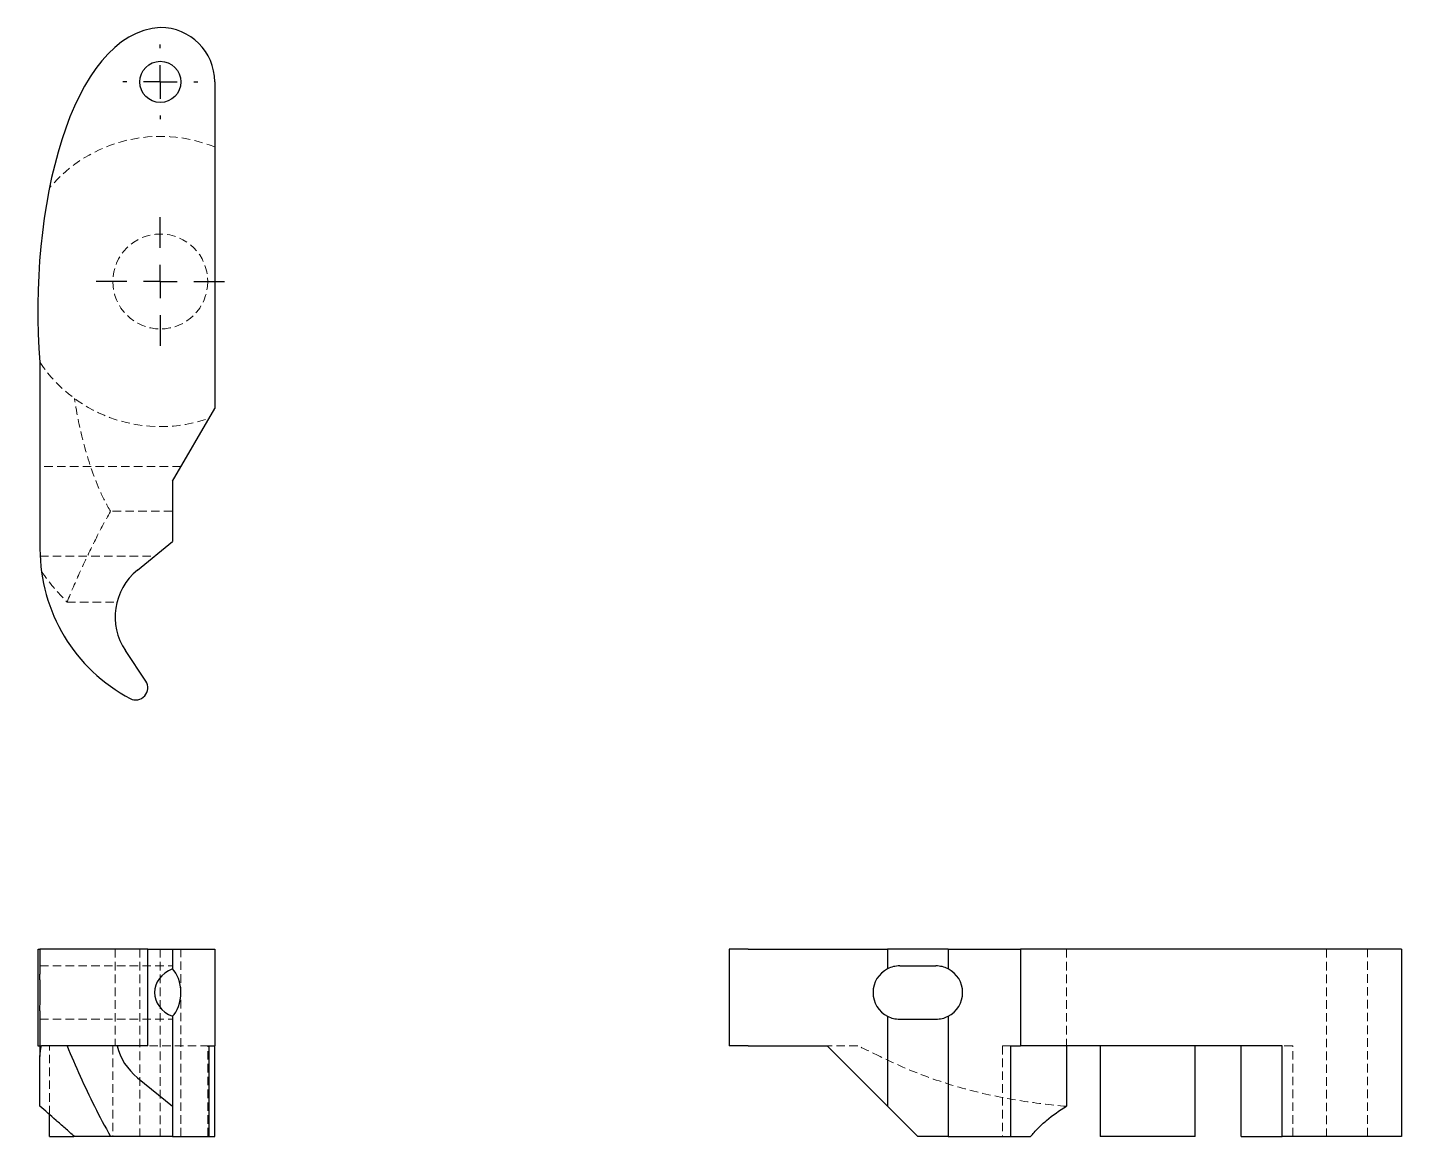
# Model space of a CAD drawing. Header units: millimetres. Extents: x 69 to 273, y 43 to 208.
import ezdxf

# ---------------------------------------------------------------- set-up
doc = ezdxf.new("R2010")
doc.units = ezdxf.units.MM
doc.linetypes.add('HIDDEN', pattern=[1.905, 1.27, -0.635])
doc.layers.add('10', color=7, linetype='Continuous')

# ---------------------------------------------------------------- blocks, each defined once
blk = doc.blocks.new('SW_CENTERMARKSYMBOL_0')
at = {"layer": '10', "color": 0}
for p, q in [((0, 5), (0, 9.56)), ((0, 0), (0, 2.5)), ((-5, 0), (-9.56, 0)), ((0, 0), (-2.5, 0)), ((0, 0), (0, -2.5)), ((0, 0), (2.5, 0)), ((5, 0), (9.56, 0)), ((0, -5), (0, -9.56))]:
    blk.add_line(p, q, dxfattribs=at)
blk = doc.blocks.new('SW_CENTERMARKSYMBOL_1')
at = {"layer": '10', "color": 0}
for p, q in [((0, 5), (0, 5.56)), ((0, 0), (0, 2.5)), ((-5, 0), (-5.56, 0)), ((0, 0), (-2.5, 0)), ((0, 0), (0, -2.5)), ((0, 0), (2.5, 0)), ((5, 0), (5.56, 0)), ((0, -5), (0, -5.56))]:
    blk.add_line(p, q, dxfattribs=at)

msp = doc.modelspace()

# ---------------------------------------------------------------- linework, layer by layer
at = {"color": 7, "linetype": 'Continuous', "lineweight": 25}
for p, q in [((96.46, 199.93), (96.46, 151.33)), ((70.47, 158.16), (70.47, 130.47)), ((90.17, 140.55), (96.46, 151.33)), ((90.17, 140.55), (90.17, 131.55)), ((84.96, 127.31), (90.17, 131.55)), ((86.21, 110.8), (83.17, 115.33)), ((70.15, 70.96), (70.15, 56.57)), ((70.47, 70.96), (70.47, 67.2)), ((83.88, 70.96), (70.47, 70.96)), ((86.51, 70.96), (83.88, 70.96)), ((86.51, 56.57), (86.51, 70.96)), ((86.51, 70.96), (90.17, 70.96)), ((90.17, 70.96), (90.17, 68.01)), ((90.17, 70.96), (96.46, 70.96)), ((96.46, 70.96), (96.46, 56.57)), ((173, 70.96), (173, 56.57)), ((175.8, 70.96), (173, 70.96)), ((175.8, 70.96), (180.33, 70.96)), ((180.33, 70.96), (192.31, 70.96)), ((192.31, 70.96), (196.55, 70.96)), ((196.55, 70.96), (196.55, 68.01)), ((205.55, 70.96), (196.55, 70.96)), ((205.55, 70.96), (205.55, 68.01)), ((205.55, 70.96), (216.33, 70.96)), ((216.33, 70.96), (216.33, 56.57)), ((264.93, 70.96), (216.33, 70.96)), ((273, 70.96), (264.93, 70.96)), ((273, 70.96), (273, 43.08)), ((198.35, 68.45), (203.75, 68.45)), ((70.47, 61.78), (70.47, 54.97)), ((90.17, 60.96), (90.17, 47.58)), ((196.55, 60.96), (196.55, 47.58)), ((198.35, 60.53), (203.75, 60.53)), ((205.55, 60.96), (205.55, 43.08)), ((83.88, 56.57), (70.69, 56.57)), ((86.51, 56.57), (83.88, 56.57)), ((95.63, 56.57), (96.46, 56.57)), ((95.63, 43.08), (95.63, 56.57)), ((96.46, 43.08), (96.46, 56.57)), ((175.8, 56.57), (173, 56.57)), ((175.8, 56.57), (180.33, 56.57)), ((180.33, 56.57), (187.56, 56.57)), ((187.56, 56.57), (192.31, 51.82)), ((214.9, 43.08), (214.9, 56.57)), ((214.9, 56.57), (216.33, 56.57)), ((255.24, 56.57), (216.33, 56.57)), ((223.16, 56.57), (223.16, 47.58)), ((228.17, 56.57), (228.17, 43.08)), ((242.29, 43.08), (242.29, 56.57)), ((249.16, 43.08), (249.16, 56.57)), ((255.24, 43.08), (255.24, 56.57)), ((84.96, 51.82), (90.17, 47.58)), ((192.31, 51.82), (196.55, 47.58)), ((90.17, 47.58), (90.17, 43.08)), ((196.55, 47.58), (201.05, 43.08)), ((71.88, 43.08), (71.88, 46.35)), ((71.88, 43.08), (75.5, 43.08)), ((90.17, 43.08), (80.97, 43.08)), ((90.17, 43.08), (95.63, 43.08)), ((95.63, 43.08), (96.46, 43.08)), ((205.55, 43.08), (201.05, 43.08)), ((205.55, 43.08), (214.9, 43.08)), ((214.9, 43.08), (217.81, 43.08)), ((235.23, 43.08), (228.17, 43.08)), ((242.29, 43.08), (235.23, 43.08)), ((249.16, 43.08), (255.24, 43.08)), ((264.93, 43.08), (255.24, 43.08)), ((273, 43.08), (264.93, 43.08))]:
    msp.add_line(p, q, dxfattribs=at)
at = {"color": 7, "linetype": 'HIDDEN', "lineweight": 18}
for p, q in [((91.43, 142.71), (70.47, 142.71)), ((90.17, 136.05), (80.97, 136.05)), ((70.47, 129.4), (87.52, 129.4)), ((74.49, 122.56), (81.93, 122.56)), ((81.65, 70.96), (81.65, 56.57)), ((85.31, 70.96), (85.31, 43.08)), ((88.37, 70.96), (88.37, 43.08)), ((91.42, 43.08), (91.42, 70.96)), ((223.16, 70.96), (223.16, 56.57)), ((261.85, 70.96), (261.85, 43.08)), ((267.96, 43.08), (267.96, 70.96)), ((70.47, 68.45), (90.17, 68.45)), ((70.47, 60.53), (90.17, 60.53)), ((70.69, 56.57), (70.47, 56.57)), ((71.88, 46.35), (71.88, 56.57)), ((81.31, 56.57), (81.31, 43.08)), ((95.63, 56.57), (86.51, 56.57)), ((95.43, 43.08), (95.43, 56.57)), ((214.9, 56.57), (213.64, 56.57)), ((213.64, 56.57), (213.64, 43.08)), ((256.81, 56.57), (255.24, 56.57)), ((256.81, 43.08), (256.81, 56.57))]:
    msp.add_line(p, q, dxfattribs=at)
at = {"color": 7, "linetype": 'Continuous', "lineweight": 25}
msp.add_circle((88.37, 199.91), 3.06, dxfattribs=at)
at = {"color": 7, "linetype": 'HIDDEN', "lineweight": 18}
msp.add_circle((88.37, 170.23), 7.06, dxfattribs=at)
at = {"color": 7, "linetype": 'Continuous', "lineweight": 25}
for centre, radius, start, end in [((88.37, 199.91), 8.09, 0.1605, 90), ((95.65, 130.47), 25.18, 180, 242.1439), ((90.64, 120.34), 8.99, 129.1821, 213.8254), ((84.71, 109.8), 1.8, 242.504, 33.8254), ((198.35, 64.49), 3.96, 117.0357, 242.9643), ((198.35, 64.49), 3.96, 90, 117.0357), ((203.75, 64.49), 3.96, 62.9643, 90), ((203.75, 64.49), 3.96, 297.0357, 62.9643), ((198.35, 64.49), 3.96, 242.9643, 270), ((203.75, 64.49), 3.96, 270, 297.0357), ((90.64, 58.8), 8.99, 194.2964, 230.8179)]:
    msp.add_arc(centre, radius, start, end, dxfattribs=at)
at = {"color": 7, "linetype": 'HIDDEN', "lineweight": 18}
for start, end in [(67.9758, 139.808), (213.9761, 289.6582)]:
    msp.add_arc((88.37, 170.23), 21.58, start, end, dxfattribs=at)
at = {"color": 7, "linetype": 'Continuous', "lineweight": 25}
for centre, major_axis, ratio, start_param, end_param in [((92.37, 64.49), (4.86, 0), 0.81506, 2.042658, 4.240527), ((89.11, 64.49), (0, 3.96), 0.584085, 3.613454, 5.811323)]:
    msp.add_ellipse(centre, major_axis=major_axis, ratio=ratio, start_param=start_param, end_param=end_param, dxfattribs=at)
for points in [[(88.37, 208), (74.99, 207.14), (68.61, 180.9), (70.47, 158.16)], [(70.47, 54.97), (70.47, 55.53), (70.54, 56.06), (70.69, 56.58)], [(78.57, 47.58), (79.33, 46.07), (80.13, 44.57), (80.97, 43.08)]]:
    msp.add_open_spline(points, degree=3, dxfattribs=at)
at = {"color": 7, "linetype": 'HIDDEN', "lineweight": 18}
for points, knots in [([(80.97, 136.05), (80.35, 137.09), (79.8, 138.18), (78.37, 141.42), (77.63, 143.68), (76.42, 148.23), (75.96, 150.52), (75.61, 152.81)], [0.009068047, 0.009068047, 0.009068047, 0.009068047, 0.011055703, 0.011055703, 0.014945652, 0.014945652, 0.018820618, 0.018820618, 0.018820618, 0.018820618]), ([(74.49, 122.56), (75.12, 124.07), (75.77, 125.58), (77.13, 128.58), (77.83, 130.07), (78.57, 131.55)], [0, 0, 0, 0, 0.5, 0.5, 1, 1, 1, 1]), ([(223.16, 47.58), (220.77, 47.78), (218.38, 48.06), (213.65, 48.84), (211.3, 49.33), (206.63, 50.53), (204.34, 51.25), (199.83, 52.94), (197.62, 53.9), (195.47, 54.97)], [0, 0, 0, 0, 0.25, 0.25, 0.5, 0.5, 0.75, 0.75, 1, 1, 1, 1])]:
    msp.add_open_spline(points, degree=3, knots=knots, dxfattribs=at)
for points in [[(78.57, 131.55), (79.33, 133.06), (80.13, 134.56), (80.97, 136.05)], [(70.69, 127.11), (71.82, 125.5), (73.1, 123.96), (74.49, 122.56)], [(192.11, 56.57), (190.5, 56.57), (188.96, 56.57), (187.56, 56.57)], [(195.47, 54.97), (194.35, 55.53), (193.23, 56.06), (192.11, 56.58)]]:
    msp.add_open_spline(points, degree=3, dxfattribs=at)
at = {"color": 7, "linetype": 'Continuous', "lineweight": 25}
for points, knots in [([(70.18, 70.96), (70.18, 70.96), (70.16, 70.96), (70.35, 70.96), (70.47, 70.96)], [0, 0, 0, 0, 0.356413, 1, 1, 1, 1]), ([(70.47, 61.78), (70.47, 61.96), (70.47, 62.16), (70.47, 62.58), (70.48, 62.8), (70.48, 63.26), (70.48, 63.5), (70.49, 63.99), (70.49, 64.24), (70.49, 64.74), (70.49, 64.98), (70.48, 65.47), (70.48, 65.71), (70.48, 66.17), (70.47, 66.39), (70.47, 66.82), (70.47, 67.01), (70.47, 67.2)], [0, 0, 0, 0, 0.125, 0.125, 0.25, 0.25, 0.375, 0.375, 0.5, 0.5, 0.625, 0.625, 0.75, 0.75, 0.875, 0.875, 1, 1, 1, 1]), ([(70.15, 56.57), (70.15, 56.57), (70.13, 56.57), (70.21, 56.57), (70.38, 56.57), (70.47, 56.57)], [0, 0, 0, 0, 0.013724, 0.508725, 1, 1, 1, 1]), ([(74.49, 56.57), (75.12, 55.06), (75.77, 53.56), (77.13, 50.56), (77.83, 49.07), (78.57, 47.58)], [0, 0, 0, 0, 0.5, 0.5, 1, 1, 1, 1]), ([(70.47, 47.58), (70.47, 47.78), (70.47, 48.06), (70.47, 48.84), (70.47, 49.33), (70.47, 50.53), (70.47, 51.25), (70.47, 52.94), (70.47, 53.9), (70.47, 54.97)], [0, 0, 0, 0, 0.25, 0.25, 0.5, 0.5, 0.75, 0.75, 1, 1, 1, 1]), ([(75.61, 43.08), (75.13, 43.5), (74.66, 43.91), (73.75, 44.71), (73.3, 45.1), (72, 46.24), (71.2, 46.94), (70.47, 47.58)], [0, 0, 0, 0, 0.25, 0.25, 0.5, 0.5, 1, 1, 1, 1]), ([(217.82, 43.08), (218.17, 43.5), (218.54, 43.91), (219.34, 44.71), (219.76, 45.1), (221.09, 46.24), (222.08, 46.94), (223.16, 47.58)], [0, 0, 0, 0, 0.25, 0.25, 0.5, 0.5, 1, 1, 1, 1]), ([(80.97, 43.08), (80.35, 43.08), (79.8, 43.08), (78.37, 43.08), (77.63, 43.08), (76.42, 43.08), (75.96, 43.08), (75.61, 43.08)], [0.009068047, 0.009068047, 0.009068047, 0.009068047, 0.011055703, 0.011055703, 0.014945652, 0.014945652, 0.018820618, 0.018820618, 0.018820618, 0.018820618])]:
    msp.add_open_spline(points, degree=3, knots=knots, dxfattribs=at)

# ---------------------------------------------------------------- block references
at = {"layer": '10'}
for name, p in [('SW_CENTERMARKSYMBOL_1', (88.37, 199.91)), ('SW_CENTERMARKSYMBOL_0', (88.37, 170.23))]:
    msp.add_blockref(name, p, dxfattribs=at)

doc.saveas('drawing.dxf')
